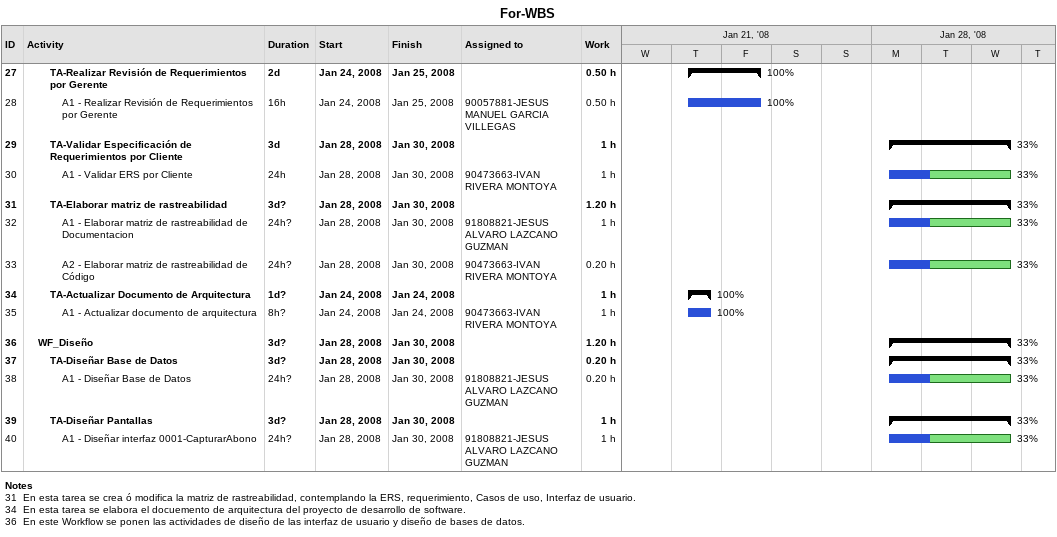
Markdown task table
For-WBS

| ID | Level | Task | Duration | Start | Finish | Resources | % complete | Work (h) |
|---|---|---|---|---|---|---|---|---|
| 27 | 3 | **TA-Realizar Revisión de Requerimientos por Gerente** | 2d | 2008-01-24 | 2008-01-25 |  | 100 | 0.50 |
| 28 | 4 | A1 - Realizar Revisión de Requerimientos por Gerente | 16h | 2008-01-24 | 2008-01-25 | 90057881-JESUS MANUEL GARCIA VILLEGAS | 100 | 0.50 |
| 29 | 3 | **TA-Validar Especificación de Requerimientos por Cliente** | 3d | 2008-01-28 | 2008-01-30 |  | 33 | 1 |
| 30 | 4 | A1 - Validar ERS por Cliente | 24h | 2008-01-28 | 2008-01-30 | 90473663-IVAN RIVERA MONTOYA | 33 | 1 |
| 31 | 3 | **TA-Elaborar matriz de rastreabilidad** | 3d? | 2008-01-28 | 2008-01-30 |  | 33 | 1.20 |
| 32 | 4 | A1 - Elaborar matriz de rastreabilidad de Documentacion | 24h? | 2008-01-28 | 2008-01-30 | 91808821-JESUS ALVARO LAZCANO GUZMAN | 33 | 1 |
| 33 | 4 | A2 - Elaborar matriz de rastreabilidad de Código | 24h? | 2008-01-28 | 2008-01-30 | 90473663-IVAN RIVERA MONTOYA | 33 | 0.20 |
| 34 | 3 | **TA-Actualizar Documento de Arquitectura** | 1d? | 2008-01-24 | 2008-01-24 |  | 100 | 1 |
| 35 | 4 | A1 - Actualizar documento de arquitectura | 8h? | 2008-01-24 | 2008-01-24 | 90473663-IVAN RIVERA MONTOYA | 100 | 1 |
| 36 | 2 | **WF_Diseño** | 3d? | 2008-01-28 | 2008-01-30 |  | 33 | 1.20 |
| 37 | 3 | **TA-Diseñar Base de Datos** | 3d? | 2008-01-28 | 2008-01-30 |  | 33 | 0.20 |
| 38 | 4 | A1 - Diseñar Base de Datos | 24h? | 2008-01-28 | 2008-01-30 | 91808821-JESUS ALVARO LAZCANO GUZMAN | 33 | 0.20 |
| 39 | 3 | **TA-Diseñar Pantallas** | 3d? | 2008-01-28 | 2008-01-30 |  | 33 | 1 |
| 40 | 4 | A1 - Diseñar interfaz 0001-CapturarAbono | 24h? | 2008-01-28 | 2008-01-30 | 91808821-JESUS ALVARO LAZCANO GUZMAN | 33 | 1 |

Notes
- 31: En esta tarea se crea ó modifica la matriz de rastreabilidad, contemplando la ERS, requerimiento, Casos de uso, Interfaz de usuario.
- 34: En esta tarea se elabora el docuemento de arquitectura del proyecto de desarrollo de software.
- 36: En este Workflow se ponen las actividades de diseño de las interfaz de usuario y diseño de bases de datos.
